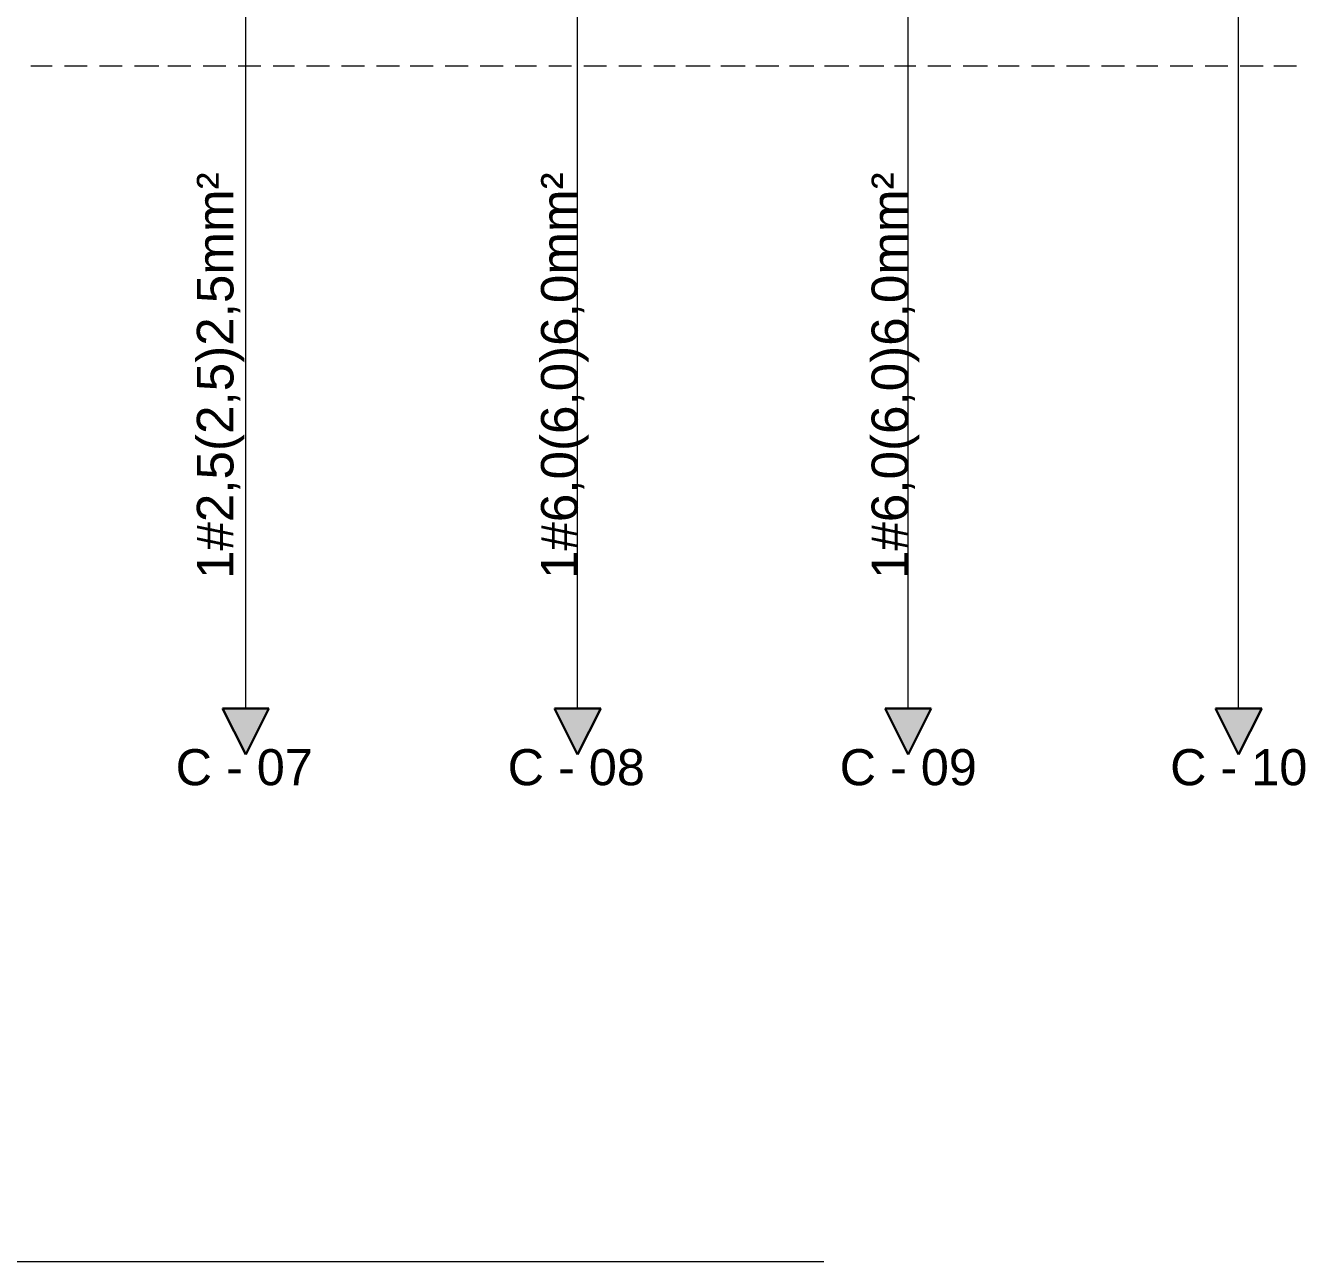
# Model space of a CAD drawing. Header units: millimetres. Extents: x 40 to 176, y -32 to 59.
# Drawn here: x 164.789 to 167.569, y 46.743 to 49.427 of the extents above; entities that cross this region are included whole.
import ezdxf

# ---------------------------------------------------------------- set-up
doc = ezdxf.new("R2010")
doc.units = ezdxf.units.MM
doc.layers.add('13 - Diagrama unifilar', color=7, linetype='Continuous', lineweight=30)
doc.styles.add('Arial0', font='arial.ttf', dxfattribs={"height": 3.14658})

msp = doc.modelspace()

# ---------------------------------------------------------------- hatches: boundary and pattern name
at = {"layer": '13 - Diagrama unifilar'}
h = msp.add_hatch(color=256, dxfattribs=at)
h.dxf.hatch_style = 1
h.paths.add_polyline_path([(165.3171, 47.9434), (165.2171, 47.9434), (165.2671, 47.8434)])
h = msp.add_hatch(color=256, dxfattribs=at)
h.dxf.hatch_style = 1
h.paths.add_polyline_path([(166.0382, 47.9434), (165.9382, 47.9434), (165.9882, 47.8434)])
h = msp.add_hatch(color=256, dxfattribs=at)
h.dxf.hatch_style = 1
h.paths.add_polyline_path([(166.7561, 47.9434), (166.6561, 47.9434), (166.7061, 47.8434)])
h = msp.add_hatch(color=256, dxfattribs=at)
h.dxf.hatch_style = 1
h.paths.add_polyline_path([(167.4739, 47.9434), (167.3739, 47.9434), (167.4239, 47.8434)])

# ---------------------------------------------------------------- linework, layer by layer
for p, q in [((165.3171, 47.9434), (165.2171, 47.9434)), ((165.2671, 47.8434), (165.2171, 47.9434)), ((165.2671, 47.8434), (165.3171, 47.9434)), ((166.0382, 47.9434), (165.9382, 47.9434)), ((165.9882, 47.8434), (165.9382, 47.9434)), ((165.9882, 47.8434), (166.0382, 47.9434)), ((166.7561, 47.9434), (166.6561, 47.9434)), ((166.7061, 47.8434), (166.6561, 47.9434)), ((166.7061, 47.8434), (166.7561, 47.9434)), ((167.4739, 47.9434), (167.3739, 47.9434)), ((167.4239, 47.8434), (167.3739, 47.9434)), ((167.4239, 47.8434), (167.4739, 47.9434))]:
    msp.add_line(p, q, dxfattribs=at)
at = {"layer": '13 - Diagrama unifilar', "color": 7, "linetype": 'Continuous', "lineweight": 9, "true_color": 0x000007}
for points in [[(165.2671, 47.9434), (165.2671, 49.614), (165.2671, 49.614)], [(165.9882, 47.9434), (165.9882, 49.614), (165.9882, 49.614)], [(166.7061, 47.9434), (166.7061, 49.614), (166.7061, 49.614)], [(167.4239, 47.9434), (167.4239, 49.614), (167.4239, 49.614)]]:
    msp.add_lwpolyline(points, dxfattribs=at)
at = {"layer": '13 - Diagrama unifilar', "color": 6, "linetype": 'Continuous', "lineweight": 9, "true_color": 0x000006}
for points in [[(164.8007, 49.3394), (164.847, 49.3394), (164.847, 49.3394)], [(164.8734, 49.3394), (164.9231, 49.3394), (164.9231, 49.3394)], [(164.9495, 49.3394), (164.9992, 49.3394), (164.9992, 49.3394)], [(165.0256, 49.3394), (165.0785, 49.3394), (165.0785, 49.3394)], [(165.0984, 49.3394), (165.148, 49.3394), (165.148, 49.3394)], [(165.1745, 49.3394), (165.2241, 49.3394), (165.2241, 49.3394)], [(165.2506, 49.3394), (165.3002, 49.3394), (165.3002, 49.3394)], [(165.3266, 49.3394), (165.373, 49.3394), (165.373, 49.3394)], [(165.3994, 49.3394), (165.449, 49.3394), (165.449, 49.3394)], [(165.4755, 49.3394), (165.5251, 49.3394), (165.5251, 49.3394)], [(165.5516, 49.3394), (165.6012, 49.3394), (165.6012, 49.3394)], [(165.6244, 49.3394), (165.674, 49.3394), (165.674, 49.3394)], [(165.7004, 49.3394), (165.7501, 49.3394), (165.7501, 49.3394)], [(165.7765, 49.3394), (165.8261, 49.3394), (165.8261, 49.3394)], [(165.8526, 49.3394), (165.8989, 49.3394), (165.8989, 49.3394)], [(165.9254, 49.3394), (165.975, 49.3394), (165.975, 49.3394)], [(166.0015, 49.3394), (166.0511, 49.3394), (166.0511, 49.3394)], [(166.0776, 49.3394), (166.1272, 49.3394), (166.1272, 49.3394)], [(166.1536, 49.3394), (166.1999, 49.3394), (166.1999, 49.3394)], [(166.2231, 49.3394), (166.276, 49.3394), (166.276, 49.3394)], [(166.2992, 49.3394), (166.3521, 49.3394), (166.3521, 49.3394)], [(166.3753, 49.3394), (166.4249, 49.3394), (166.4249, 49.3394)], [(166.448, 49.3394), (166.501, 49.3394), (166.501, 49.3394)], [(166.5241, 49.3394), (166.5771, 49.3394), (166.5771, 49.3394)], [(166.6002, 49.3394), (166.6531, 49.3394), (166.6531, 49.3394)], [(166.6763, 49.3394), (166.7226, 49.3394), (166.7226, 49.3394)], [(166.7491, 49.3394), (166.7987, 49.3394), (166.7987, 49.3394)], [(166.8252, 49.3394), (166.8781, 49.3394), (166.8781, 49.3394)], [(166.9012, 49.3394), (166.9475, 49.3394), (166.9475, 49.3394)], [(166.974, 49.3394), (167.0236, 49.3394), (167.0236, 49.3394)], [(167.0501, 49.3394), (167.0997, 49.3394), (167.0997, 49.3394)], [(167.1262, 49.3394), (167.1758, 49.3394), (167.1758, 49.3394)], [(167.2023, 49.3394), (167.2486, 49.3394), (167.2486, 49.3394)], [(167.275, 49.3394), (167.3247, 49.3394), (167.3247, 49.3394)], [(167.3511, 49.3394), (167.4007, 49.3394), (167.4007, 49.3394)], [(167.4272, 49.3394), (167.4768, 49.3394), (167.4768, 49.3394)], [(167.5, 49.3394), (167.5496, 49.3394), (167.5496, 49.3394)]]:
    msp.add_lwpolyline(points, dxfattribs=at)
at = {"layer": '13 - Diagrama unifilar', "color": 5, "linetype": 'Continuous', "lineweight": 9, "true_color": 0x000005}
msp.add_lwpolyline([(159.5593, 46.7426), (166.5226, 46.7426), (166.5226, 46.7426)], dxfattribs=at)

# ---------------------------------------------------------------- texts
at = {"layer": '13 - Diagrama unifilar', "color": 7, "true_color": 0x000007, "style": 'Arial0'}
for s, p in [('1#2,5(2,5)2,5mm²', (165.2406, 48.2246)), ('1#6,0(6,0)6,0mm²', (165.9882, 48.2246)), ('1#6,0(6,0)6,0mm²', (166.7061, 48.2246))]:
    msp.add_text(s, height=0.079563, rotation=90, dxfattribs=at).set_placement(p)
for s, p in [('C - 07', (165.1149, 47.7768)), ('C - 08', (165.8361, 47.7768)), ('C - 09', (166.5572, 47.7768)), ('C - 10', (167.275, 47.7768))]:
    msp.add_text(s, height=0.07838, dxfattribs=at).set_placement(p)

doc.saveas('drawing.dxf')
